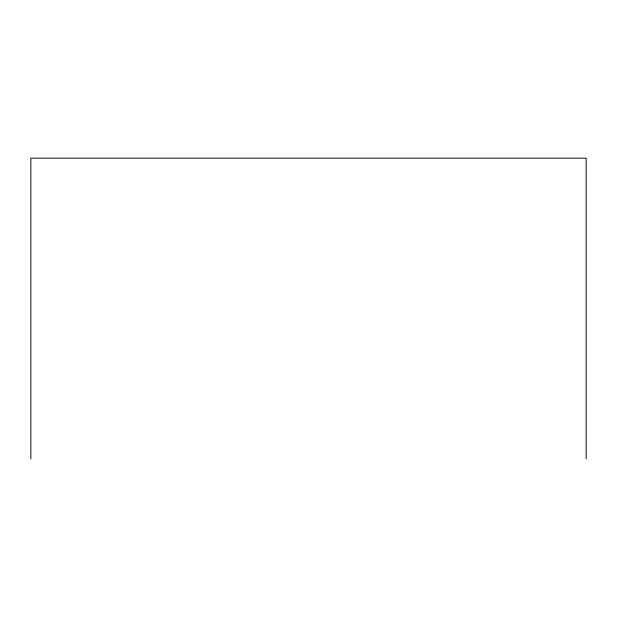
<?xml version="1.0" encoding="UTF-8"?>
<svg xmlns="http://www.w3.org/2000/svg" width="617" height="617" viewBox="0 0 617 617"><rect width="100%" height="100%" fill="white"/><g stroke="black" fill="none" stroke-linecap="round" stroke-linejoin="round"><path stroke-width="0.93" d="M586.15 458.832L586.15 158.168L30.85 158.168L30.85 458.832"/></g></svg>
